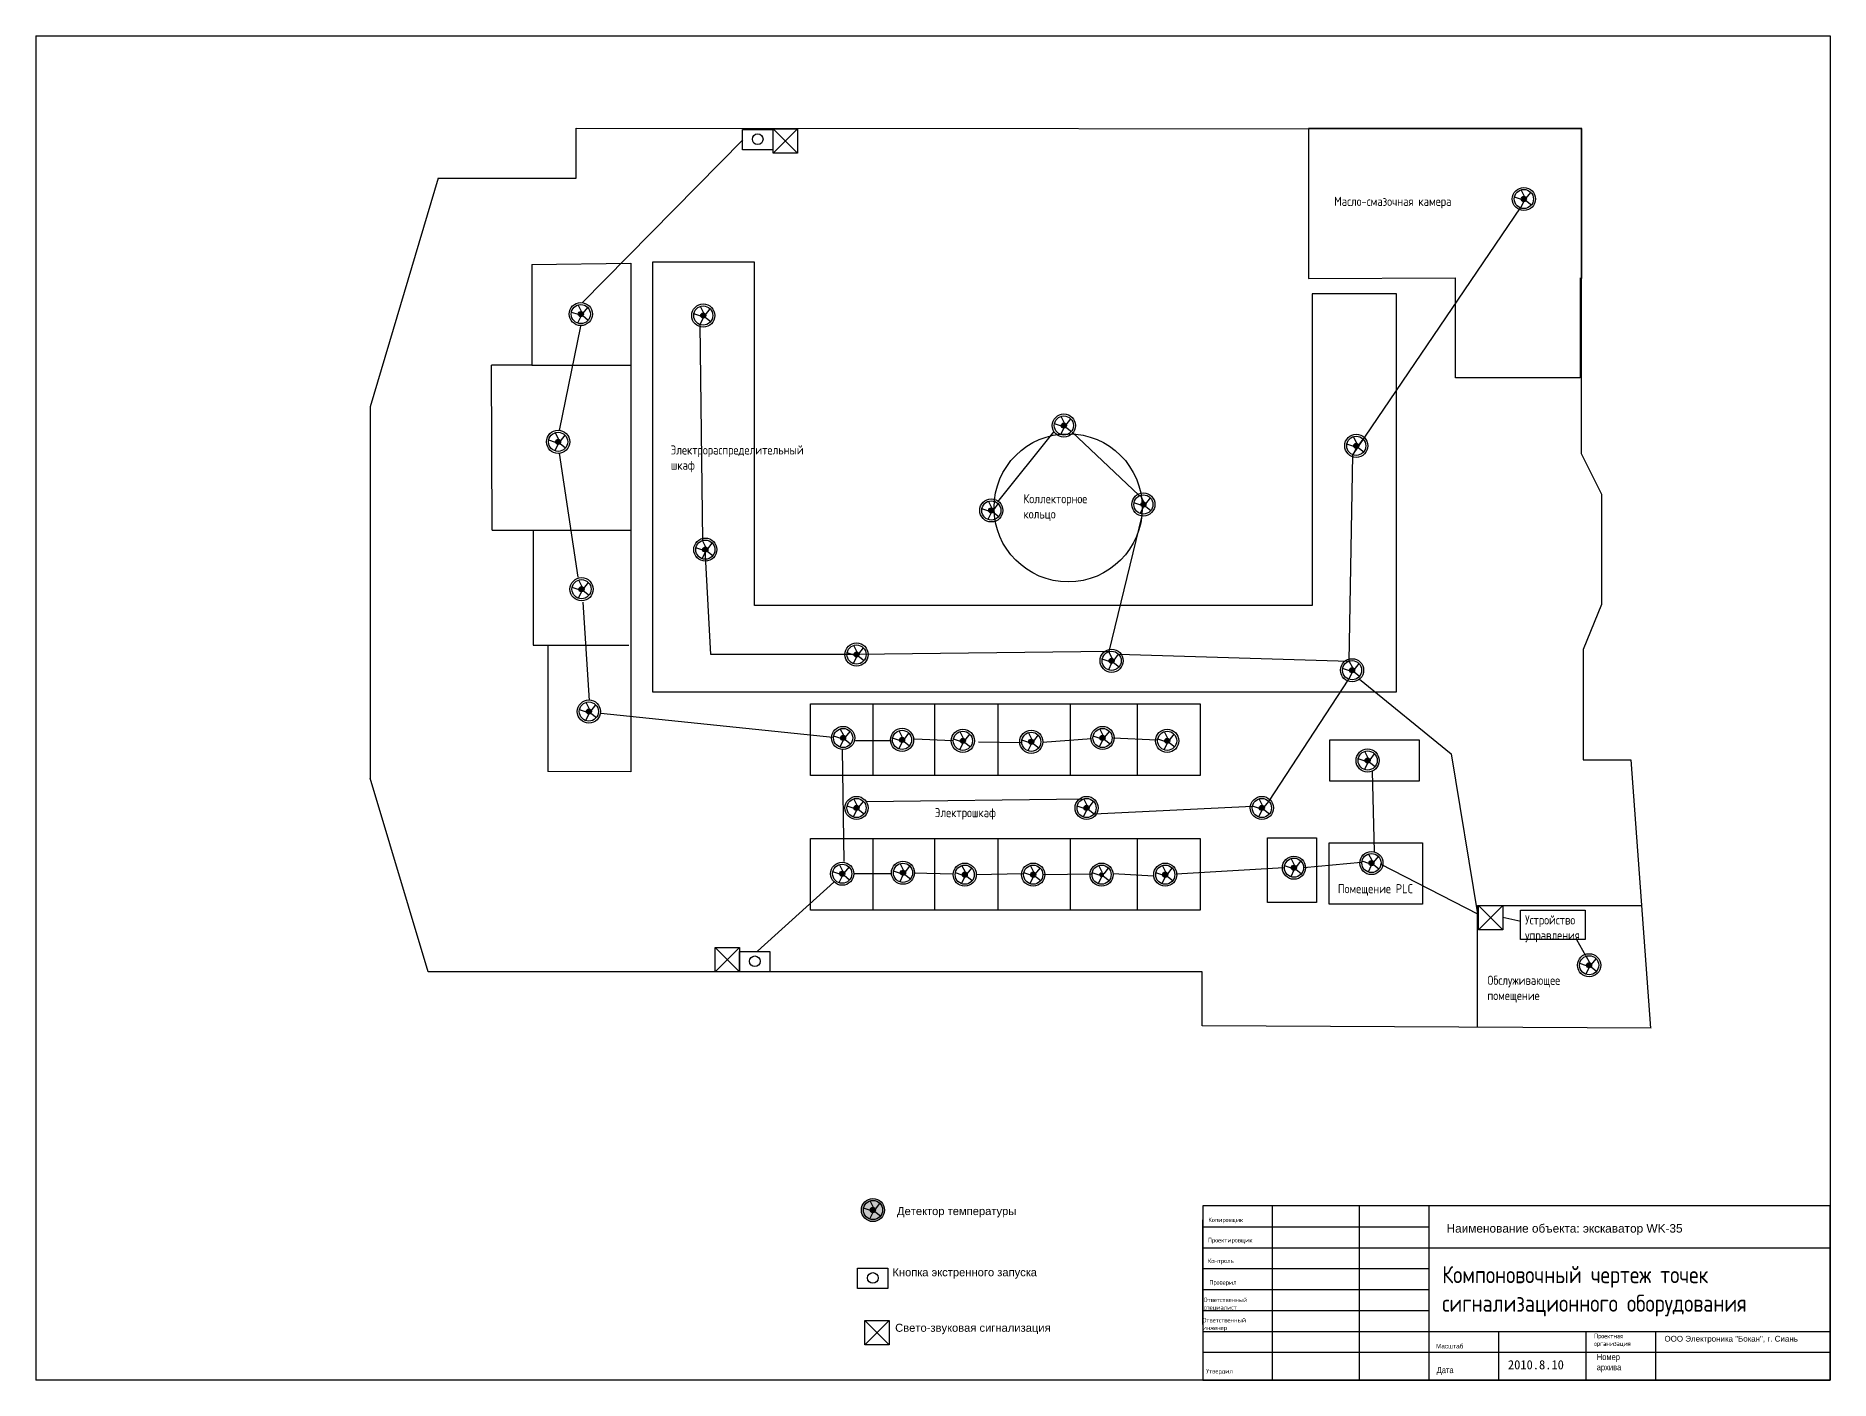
# Model space of a CAD drawing. Extents: x 48388 to 147340, y 33806 to 122092.
# Drawn here: x 139492 to 147340, y 61058 to 66939 of the extents above; entities that cross this region are included whole.
import ezdxf

# ---------------------------------------------------------------- set-up
doc = ezdxf.new("R2010")
doc.units = 0
doc.header["$LTSCALE"] = 1000
doc.header["$MEASUREMENT"] = 0
doc.layers.get('0').update_dxf_attribs({"linetype": 'CONTINUOUS'})
doc.styles.add('_TEL_DIM', font='SIMPLEX', dxfattribs={"width": 0.8, "height": 3.5, "bigfont": 'HZTXT'})
doc.styles.get("Standard").update_dxf_attribs({"font": 'GBENOR', "bigfont": 'GBCBIG'})

msp = doc.modelspace()

# ---------------------------------------------------------------- hatches: boundary and pattern name
for points in [[(145989.4, 66225.3, 1), (146011.5, 66225.3, 1)], [(141864.4, 65721.9, 1), (141886.6, 65721.9, 1)], [(142399.9, 65715.5, 1), (142422, 65715.5, 1)], [(143977.3, 65234.2, 1), (143999.4, 65234.2, 1)], [(141765, 65163, 1), (141787.1, 65163, 1)], [(145256.3, 65145.6, 1), (145278.4, 65145.6, 1)], [(143659.8, 64862.9, 1), (143682, 64862.9, 1)], [(144325.1, 64888.9, 1), (144347.3, 64888.9, 1)], [(142409, 64691.4, 1), (142431.2, 64691.4, 1)], [(141867.6, 64518.2, 1), (141889.8, 64518.2, 1)], [(143070.3, 64232.6, 1), (143092.5, 64232.6, 1)], [(144186.3, 64205.1, 1), (144208.4, 64205.1, 1)], [(145237.9, 64163.8, 1), (145260.1, 64163.8, 1)], [(141899.6, 63983.2, 1), (141921.8, 63983.2, 1)], [(143011.7, 63867.4, 1), (143033.9, 63867.4, 1)], [(143269.4, 63859.1, 1), (143291.6, 63859.1, 1)], [(143535.5, 63855, 1), (143557.6, 63855, 1)], [(143834.7, 63850.8, 1), (143856.9, 63850.8, 1)], [(144146.5, 63867.4, 1), (144168.6, 63867.4, 1)], [(144429.1, 63855, 1), (144451.3, 63855, 1)], [(145306, 63768.9, 1), (145328.1, 63768.9, 1)], [(143070.3, 63561.2, 1), (143092.5, 63561.2, 1)], [(144076.7, 63561.2, 1), (144098.9, 63561.2, 1)], [(144843.3, 63561.2, 1), (144865.5, 63561.2, 1)], [(143007.6, 63273.6, 1), (143029.7, 63273.6, 1)], [(143273.6, 63277.8, 1), (143295.7, 63277.8, 1)], [(143543.8, 63269.5, 1), (143565.9, 63269.5, 1)], [(143843, 63269.5, 1), (143865.2, 63269.5, 1)], [(144142.3, 63269.5, 1), (144164.5, 63269.5, 1)], [(144420.8, 63269.5, 1), (144442.9, 63269.5, 1)], [(144983.8, 63299.9, 1), (145005.9, 63299.9, 1)], [(145322.5, 63320.3, 1), (145344.6, 63320.3, 1)], [(146274.7, 62873.2, 1), (146296.8, 62873.2, 1)], [(143203.9, 61802.5, 1), (143102.8, 61802.5, 1)], [(143142.3, 61802.5, 1), (143164.4, 61802.5, 1)]]:
    msp.add_hatch(color=256).paths.add_polyline_path(points)

# ---------------------------------------------------------------- linework, layer by layer
for p, q in [((139491.9, 66938.9), (139491.9, 61058.3)), ((139491.9, 66938.9), (147339.9, 66938.9)), ((147339.9, 66938.9), (147339.9, 61058.3)), ((141855.8, 66316.4), (141854.6, 66534.6)), ((141854.6, 66534.6), (146250.6, 66532)), ((142583.9, 66483.6), (141881.7, 65771.1)), ((142823.4, 66532), (142716.7, 66425.3)), ((142716.7, 66532), (142823.4, 66425.3)), ((146253.8, 66534), (145058.7, 66534)), ((145058.7, 66534), (145058.7, 65878.2)), ((146250.6, 66532), (146250.6, 65112.2)), ((146253.8, 65878.2), (146253.8, 66534)), ((141251.1, 66316.4), (140953.7, 65316.2)), ((141251.1, 66316.4), (141855.8, 66316.4)), ((146003.1, 66236), (145988.2, 66265.3)), ((146011, 66228.7), (146030.9, 66254.1)), ((145252.9, 65106.3), (145986, 66186)), ((145989.7, 66222.6), (145959.3, 66232.9)), ((146000, 66214.2), (145986, 66186)), ((146009.1, 66218.4), (146033.2, 66199.2)), ((141661.8, 65939), (142093.8, 65945.3)), ((141661.8, 65939), (141661.8, 65498.6)), ((142093.8, 65945.3), (142093.8, 63718.8)), ((142188.6, 65948.6), (142188.6, 64069.1)), ((142634.9, 65948.6), (142188.6, 65948.6)), ((142634.9, 64446.5), (142634.9, 65948.6)), ((145058.7, 65878.2), (145701.7, 65879.8)), ((145701.7, 65442.8), (145701.7, 65879.8)), ((146247.1, 65879.8), (146247.1, 65442.8)), ((145443, 65810.6), (145074.4, 65810.6)), ((145074.4, 65810.6), (145074.4, 64446.5)), ((145443, 64069.1), (145443, 65810.6)), ((141864.8, 65719.3), (141834.3, 65729.5)), ((141875.1, 65710.9), (141861.1, 65682.6)), ((141878.2, 65732.7), (141863.3, 65762)), ((141884.2, 65715), (141908.3, 65695.9)), ((141886.1, 65725.3), (141905.9, 65750.7)), ((142400.2, 65712.9), (142369.8, 65723.1)), ((142410.6, 65704.5), (142396.5, 65676.2)), ((142413.6, 65726.3), (142398.7, 65755.6)), ((142419.6, 65708.6), (142443.7, 65689.5)), ((142421.5, 65718.9), (142441.4, 65744.3)), ((141873.9, 65668.7), (141781.4, 65211.9)), ((142396.5, 65676.2), (142407.8, 64731.5)), ((141661.8, 65498.6), (141484.3, 65498.6)), ((141487.9, 64776.9), (141484.3, 65498.6)), ((141661.8, 65498.6), (142095.7, 65498.6)), ((146247.1, 65442.8), (145701.7, 65442.8)), ((140953.7, 65316.2), (140953.7, 63692)), ((143977.6, 65231.6), (143947.2, 65241.8)), ((143987.9, 65223.2), (143973.9, 65194.9)), ((143991, 65245), (143976.1, 65274.3)), ((143997, 65227.3), (144021.1, 65208.2)), ((143998.9, 65237.6), (144018.7, 65263)), ((141765.3, 65160.4), (141734.9, 65170.7)), ((141775.6, 65152), (141761.6, 65123.7)), ((141778.7, 65173.8), (141763.8, 65203.1)), ((141784.7, 65156.2), (141808.8, 65137)), ((141786.6, 65166.4), (141806.5, 65191.8)), ((143945, 65208.4), (143697.7, 64901.2)), ((144024.3, 65205.3), (144315.9, 64929.7)), ((145256.6, 65143), (145226.2, 65153.2)), ((145270, 65156.4), (145255.1, 65185.7)), ((145277.9, 65149), (145297.8, 65174.4)), ((141781.4, 65114), (141863, 64570.3)), ((145236.7, 64203.8), (145252.9, 65106.3)), ((145266.9, 65134.6), (145252.9, 65106.3)), ((145276, 65138.7), (145300.1, 65119.6)), ((146250.6, 65112.2), (146339.5, 64934.7)), ((144338.8, 64899.7), (144323.9, 64929)), ((144346.7, 64892.3), (144366.6, 64917.7)), ((146339.5, 64934.7), (146339.5, 64451.6)), ((143660.2, 64860.2), (143629.7, 64870.5)), ((143670.5, 64851.8), (143656.5, 64823.5)), ((143673.6, 64873.6), (143658.7, 64902.9)), ((143679.6, 64856), (143703.7, 64836.8)), ((143681.5, 64866.2), (143701.3, 64891.6)), ((144329.3, 64838.8), (144185.1, 64245.1)), ((144325.4, 64886.3), (144295, 64896.5)), ((144335.8, 64877.8), (144321.8, 64849.6)), ((144344.9, 64882), (144369, 64862.9)), ((141487.9, 64776.9), (142094.6, 64776.9)), ((141666.9, 64772.2), (141666.9, 64273.2)), ((142409.3, 64688.8), (142378.9, 64699)), ((142419.7, 64680.3), (142405.7, 64652.1)), ((142422.7, 64702.2), (142407.8, 64731.5)), ((142443.5, 64232.6), (142420.1, 64691.4)), ((142428.8, 64684.5), (142452.9, 64665.3)), ((142430.6, 64694.8), (142450.5, 64720.2)), ((141868, 64515.6), (141837.5, 64525.8)), ((141881.4, 64529), (141866.5, 64558.3)), ((141887.4, 64511.4), (141911.5, 64492.2)), ((141889.3, 64521.6), (141909.1, 64547)), ((141878.3, 64507.2), (141864.3, 64478.9)), ((141884.8, 64461.5), (141912, 64032)), ((145074.4, 64446.5), (142634.9, 64446.5)), ((146339.5, 64451.6), (146260.5, 64254.4)), ((141666.9, 64273.2), (142085.6, 64273.2)), ((141731.2, 64274.1), (141731.2, 63720.4)), ((143081.4, 64232.6), (142443.5, 64232.6)), ((143070.6, 64229.9), (143040.2, 64240.2)), ((143081, 64221.5), (143067, 64193.3)), ((143084, 64243.4), (143069.1, 64272.6)), ((144185.1, 64245.1), (143081.4, 64232.6)), ((143090.1, 64225.7), (143114.2, 64206.5)), ((143091.9, 64236), (143111.8, 64261.4)), ((144186.6, 64202.4), (144156.2, 64212.7)), ((144200, 64215.8), (144185.1, 64245.1)), ((144206, 64198.2), (144230.1, 64179)), ((144207.9, 64208.4), (144227.7, 64233.9)), ((144227.7, 64233.9), (145236.7, 64203.8)), ((145251.6, 64174.5), (145236.7, 64203.8)), ((146260.5, 64254.4), (146260.5, 63771.3)), ((144196.9, 64194), (144182.9, 64165.8)), ((144884.8, 63590), (145234.6, 64124.5)), ((145238.2, 64161.1), (145207.8, 64171.4)), ((145248.6, 64152.7), (145234.6, 64124.5)), ((145257.6, 64156.9), (145281.8, 64137.7)), ((145259.5, 64167.2), (145279.4, 64192.6)), ((145281.8, 64125.3), (145682.9, 63797.7)), ((142188.6, 64069.1), (145443, 64069.1)), ((141899.9, 63980.5), (141869.5, 63990.8)), ((141910.3, 63972.1), (141896.3, 63943.8)), ((141913.4, 63993.9), (141898.4, 64023.2)), ((141919.4, 63976.3), (141943.5, 63957.1)), ((141921.3, 63986.5), (141941.1, 64011.9)), ((141962.3, 63976.6), (142978.4, 63871.7)), ((143152.1, 64016.2), (143152.1, 63703.4)), ((143421.8, 64016.2), (143421.8, 63703.4)), ((143699.9, 64016.2), (143699.9, 63703.4)), ((144015.7, 64016.2), (144015.7, 63703.4)), ((144308.4, 64016.2), (144308.4, 63703.4)), ((143025.5, 63878.2), (143010.6, 63907.5)), ((143033.4, 63870.8), (143053.2, 63896.2)), ((143283.2, 63869.9), (143268.3, 63899.2)), ((143291.1, 63862.5), (143310.9, 63887.9)), ((143549.2, 63865.7), (143534.3, 63895)), ((143557.1, 63858.4), (143576.9, 63883.8)), ((143848.4, 63861.6), (143833.5, 63890.9)), ((144160.2, 63878.2), (144145.3, 63907.5)), ((144168.1, 63870.8), (144188, 63896.2)), ((144442.8, 63865.7), (144427.9, 63895)), ((144450.7, 63858.4), (144470.6, 63883.8)), ((143012.1, 63864.8), (142981.6, 63875)), ((143022.4, 63856.4), (143008.4, 63828.1)), ((143018.8, 63817.7), (143025.3, 63326.7)), ((143031.5, 63860.5), (143055.6, 63841.4)), ((143077.4, 63856.8), (143233.6, 63856.8)), ((143269.8, 63856.5), (143239.3, 63866.7)), ((143280.1, 63848.1), (143266.1, 63819.8)), ((143289.2, 63852.2), (143313.3, 63833.1)), ((143334.5, 63863.3), (143500.6, 63856.8)), ((143535.8, 63852.3), (143505.4, 63862.6)), ((143546.1, 63843.9), (143532.1, 63815.7)), ((143555.2, 63848.1), (143579.3, 63828.9)), ((143614.5, 63850.3), (143800.6, 63847)), ((143835, 63848.2), (143804.6, 63858.4)), ((143845.4, 63839.7), (143831.4, 63811.5)), ((143854.5, 63843.9), (143878.6, 63824.8)), ((143856.4, 63854.2), (143876.2, 63879.6)), ((143895.3, 63848.6), (144108.8, 63864.7)), ((144146.8, 63864.8), (144116.4, 63875)), ((144157.1, 63856.4), (144143.1, 63828.1)), ((144166.2, 63860.5), (144190.3, 63841.4)), ((144203.5, 63867.9), (144394.5, 63859.9)), ((144429.4, 63852.3), (144399, 63862.6)), ((144439.8, 63843.9), (144425.8, 63815.7)), ((144448.9, 63848.1), (144473, 63828.9)), ((145319.7, 63779.7), (145304.8, 63809)), ((145306.3, 63766.3), (145275.9, 63776.5)), ((145316.7, 63757.9), (145302.6, 63729.6)), ((145325.7, 63762), (145349.8, 63742.9)), ((145327.6, 63772.3), (145347.5, 63797.7)), ((145682.9, 63797.7), (145798.2, 63097.6)), ((146260.5, 63771.3), (146467.8, 63771.3)), ((146467.8, 63771.3), (146553.7, 62598)), ((141207.9, 62844.5), (140953.7, 63692)), ((142093.8, 63718.8), (141731.2, 63720.4)), ((145336.6, 63721.9), (145346.3, 63368.9)), ((143084, 63572), (143069.1, 63601.3)), ((143091.9, 63564.6), (143111.8, 63590)), ((143123, 63590), (144075.5, 63601.3)), ((144090.4, 63572), (144075.5, 63601.3)), ((144098.3, 63564.6), (144118.2, 63590)), ((144857.1, 63572), (144842.2, 63601.3)), ((144865, 63564.6), (144884.8, 63590)), ((143070.6, 63558.6), (143040.2, 63568.8)), ((143081, 63550.2), (143067, 63521.9)), ((143090.1, 63554.3), (143114.2, 63535.2)), ((144077, 63558.6), (144046.6, 63568.8)), ((144087.4, 63550.2), (144073.4, 63521.9)), ((144096.5, 63554.3), (144120.6, 63535.2)), ((144120.6, 63535.2), (144813.2, 63568.8)), ((144843.7, 63558.6), (144813.2, 63568.8)), ((144854, 63550.2), (144840, 63521.9)), ((144863.1, 63554.3), (144887.2, 63535.2)), ((143152.1, 63427.6), (143152.1, 63114.8)), ((143421.8, 63427.6), (143421.8, 63114.8)), ((143699.9, 63427.6), (143699.9, 63114.8)), ((144015.7, 63427.6), (144015.7, 63114.8)), ((144308.4, 63427.6), (144308.4, 63114.8)), ((144997.5, 63310.6), (144982.6, 63339.9)), ((145336.2, 63331.1), (145321.3, 63360.4)), ((145344.1, 63323.7), (145364, 63349.1)), ((143007.9, 63271), (142977.5, 63281.2)), ((143018.2, 63262.6), (143004.2, 63234.3)), ((143021.3, 63284.4), (143006.4, 63313.7)), ((143027.3, 63266.8), (143051.4, 63247.6)), ((143029.2, 63277), (143049.1, 63302.4)), ((143070.1, 63275.1), (143236.2, 63275.1)), ((143273.9, 63275.1), (143243.5, 63285.4)), ((143284.3, 63266.7), (143270.3, 63238.5)), ((143287.3, 63288.6), (143272.4, 63317.8)), ((143293.3, 63270.9), (143317.4, 63251.7)), ((143295.2, 63281.2), (143315.1, 63306.6)), ((143331.8, 63277.4), (143504.8, 63272.8)), ((143544.1, 63266.8), (143513.7, 63277.1)), ((143554.4, 63258.4), (143540.4, 63230.2)), ((143557.5, 63280.3), (143542.6, 63309.5)), ((143563.5, 63262.6), (143587.6, 63243.4)), ((143565.4, 63272.9), (143585.3, 63298.3)), ((143604.9, 63270.5), (143807.5, 63275.1)), ((143843.4, 63266.8), (143812.9, 63277.1)), ((143853.7, 63258.4), (143839.7, 63230.2)), ((143856.8, 63280.3), (143841.9, 63309.5)), ((143862.8, 63262.6), (143886.9, 63243.4)), ((143864.7, 63272.9), (143884.5, 63298.3)), ((143900.8, 63270.5), (144107.9, 63272.8)), ((144142.6, 63266.8), (144112.2, 63277.1)), ((144153, 63258.4), (144139, 63230.2)), ((144156, 63280.3), (144141.1, 63309.5)), ((144162.1, 63262.6), (144186.2, 63243.4)), ((144163.9, 63272.9), (144183.8, 63298.3)), ((144203.5, 63275.1), (144381, 63263.7)), ((144421.1, 63266.8), (144390.7, 63277.1)), ((144431.5, 63258.4), (144417.4, 63230.2)), ((144434.5, 63280.3), (144419.6, 63309.5)), ((144440.5, 63262.6), (144464.6, 63243.4)), ((144442.4, 63272.9), (144462.3, 63298.3)), ((144478.9, 63272.6), (144951.1, 63301.5)), ((144984.1, 63297.2), (144953.7, 63307.5)), ((144994.4, 63288.8), (144980.4, 63260.6)), ((145003.5, 63293), (145027.6, 63273.8)), ((145005.4, 63303.2), (145025.3, 63328.7)), ((145037.9, 63301.5), (145288.4, 63323.9)), ((145322.8, 63317.7), (145292.4, 63327.9)), ((145333.1, 63309.3), (145319.1, 63281)), ((145342.2, 63313.4), (145366.3, 63294.3)), ((145372, 63317.5), (145800.7, 63096.3)), ((142981.8, 63236.9), (142648.6, 62935.3)), ((145798.2, 63134.3), (146514.4, 63134.3)), ((145798.2, 62601.9), (145798.2, 63134.3)), ((145801.7, 63134.8), (145908.4, 63028.2)), ((145908.4, 63134.8), (145801.7, 63028.2)), ((145908.6, 63084.1), (145986.5, 63066.3)), ((142569.5, 62951.2), (142462.8, 62844.5)), ((142462.8, 62951.2), (142569.5, 62844.5)), ((146230.6, 62986.4), (146269.9, 62916.2)), ((146275, 62870.5), (146244.6, 62880.8)), ((146288.4, 62883.9), (146273.5, 62913.2)), ((146294.4, 62866.3), (146318.5, 62847.1)), ((146296.3, 62876.5), (146316.2, 62901.9)), ((144592.6, 62844.5), (141207.9, 62844.5)), ((144592.6, 62607.9), (144592.6, 62844.5)), ((146285.3, 62862.1), (146271.3, 62833.8)), ((146556.6, 62598), (144592.6, 62607.9)), ((143142.6, 61799.8), (143112.2, 61810.1)), ((143152.9, 61791.4), (143138.9, 61763.1)), ((143156, 61813.2), (143141.1, 61842.5)), ((143162, 61795.6), (143186.1, 61776.4)), ((143163.9, 61805.8), (143183.8, 61831.2)), ((147339.9, 61820.6), (144595.7, 61820.6)), ((144595.7, 61820.6), (144595.7, 61058.3)), ((144900.6, 61058.3), (144900.6, 61820.6)), ((145281.7, 61058.3), (145281.7, 61820.6)), ((145586.7, 61058.3), (145586.7, 61820.6)), ((147339.9, 61058.3), (147339.9, 61820.6)), ((144595.7, 61668.1), (144595.7, 61759.6)), ((144595.7, 61729.1), (145586.7, 61729.1)), ((144595.7, 61576.7), (144595.7, 61668.1)), ((144595.7, 61637.6), (147339.9, 61637.6)), ((144595.7, 61485.2), (144595.7, 61576.7)), ((144595.7, 61546.2), (145586.7, 61546.2)), ((144595.7, 61393.7), (144595.7, 61485.2)), ((144595.7, 61454.7), (145586.7, 61454.7)), ((144595.7, 61302.2), (144595.7, 61393.7)), ((143224.3, 61319.6), (143117.5, 61212.9)), ((143117.5, 61319.6), (143224.3, 61212.9)), ((144595.7, 61363.2), (145586.7, 61363.2)), ((144595.7, 61271.7), (147339.9, 61271.7)), ((145891.6, 61058.3), (145891.6, 61271.7)), ((146272.7, 61058.3), (146272.7, 61271.7)), ((146577.6, 61058.3), (146577.6, 61271.7)), ((144595.7, 61180.3), (147339.9, 61180.3)), ((147339.9, 61058.3), (139491.9, 61058.3)), ((144595.7, 61058.3), (147339.9, 61058.3)), ((145586.7, 61058.3), (145281.7, 61058.3)), ((145891.6, 61058.3), (145586.7, 61058.3)), ((146272.7, 61058.3), (145891.6, 61058.3)), ((146577.6, 61058.3), (146272.7, 61058.3)), ((147339.9, 61058.3), (146577.6, 61058.3))]:
    msp.add_line(p, q)
for points in [[(142714.7, 66528.9), (142714.7, 66439.9), (142582.1, 66439.9), (142582.1, 66528.9)], [(142716.7, 66532), (142823.4, 66532), (142823.4, 66425.3), (142716.7, 66425.3)], [(142879.6, 64016.2), (144584.4, 64016.2), (144584.4, 63703.4), (142879.6, 63703.4)], [(145152.2, 63859.5), (145542, 63859.5), (145542, 63678.6), (145152.2, 63678.6)], [(142879.6, 63427.6), (144584.4, 63427.6), (144584.4, 63114.8), (142879.6, 63114.8)], [(144879.1, 63430.3), (145093.9, 63430.3), (145093.9, 63148.2), (144879.1, 63148.2)], [(145148.8, 63408.5), (145557.2, 63408.5), (145557.2, 63141), (145148.8, 63141)], [(145801.7, 63134.8), (145908.4, 63134.8), (145908.4, 63028.2), (145801.7, 63028.2)], [(145986, 63113.5), (146268.9, 63113.5), (146268.9, 62986), (145986, 62986)], [(142462.8, 62951.2), (142569.5, 62951.2), (142569.5, 62844.5), (142462.8, 62844.5)], [(142702.1, 62932.7), (142702.1, 62843.7), (142569.5, 62843.7), (142569.5, 62932.7)], [(143218.3, 61547.4), (143218.3, 61458.4), (143085.7, 61458.4), (143085.7, 61547.4)], [(143117.5, 61319.6), (143224.3, 61319.6), (143224.3, 61212.9), (143117.5, 61212.9)]]:
    msp.add_lwpolyline(points, close=True)
for centre, radius in [((142649.1, 66486.8), 23.4), ((146000.4, 66225.3), 50.6), ((146000.4, 66225.3), 50.6), ((146000.4, 66225.3), 41.9), ((146000.4, 66225.3), 11.1), ((141875.5, 65721.9), 50.6), ((141875.5, 65721.9), 50.6), ((141875.5, 65721.9), 41.9), ((141875.5, 65721.9), 11.1), ((142411, 65715.5), 50.6), ((142411, 65715.5), 50.6), ((142411, 65715.5), 41.9), ((142411, 65715.5), 11.1), ((143988.3, 65234.2), 50.6), ((143988.3, 65234.2), 50.6), ((143988.3, 65234.2), 41.9), ((143988.3, 65234.2), 11.1), ((141776.1, 65163), 50.6), ((141776.1, 65163), 50.6), ((141776.1, 65163), 41.9), ((141776.1, 65163), 11.1), ((144007.1, 64874.5), 324.2), ((145267.3, 65145.6), 50.6), ((145267.3, 65145.6), 50.6), ((145267.3, 65145.6), 41.9), ((145267.3, 65145.6), 11.1), ((143670.9, 64862.9), 50.6), ((143670.9, 64862.9), 50.6), ((143670.9, 64862.9), 41.9), ((144336.2, 64888.9), 50.6), ((144336.2, 64888.9), 50.6), ((144336.2, 64888.9), 41.9), ((143670.9, 64862.9), 11.1), ((144336.2, 64888.9), 11.1), ((142420.1, 64691.4), 50.6), ((142420.1, 64691.4), 50.6), ((142420.1, 64691.4), 41.9), ((142420.1, 64691.4), 11.1), ((141878.7, 64518.2), 50.6), ((141878.7, 64518.2), 50.6), ((141878.7, 64518.2), 41.9), ((141878.7, 64518.2), 11.1), ((143081.4, 64232.6), 50.6), ((143081.4, 64232.6), 50.6), ((143081.4, 64232.6), 41.9), ((143081.4, 64232.6), 11.1), ((144197.3, 64205.1), 50.6), ((144197.3, 64205.1), 50.6), ((144197.3, 64205.1), 41.9), ((144197.3, 64205.1), 11.1), ((145249, 64163.8), 50.6), ((145249, 64163.8), 50.6), ((145249, 64163.8), 41.9), ((145249, 64163.8), 11.1), ((141910.7, 63983.2), 50.6), ((141910.7, 63983.2), 50.6), ((141910.7, 63983.2), 41.9), ((141910.7, 63983.2), 11.1), ((143022.8, 63867.4), 50.6), ((143022.8, 63867.4), 50.6), ((143022.8, 63867.4), 41.9), ((143280.5, 63859.1), 50.6), ((143280.5, 63859.1), 50.6), ((143280.5, 63859.1), 41.9), ((143546.5, 63855), 50.6), ((143546.5, 63855), 50.6), ((143546.5, 63855), 41.9), ((143845.8, 63850.8), 50.6), ((143845.8, 63850.8), 50.6), ((143845.8, 63850.8), 41.9), ((144157.5, 63867.4), 50.6), ((144157.5, 63867.4), 50.6), ((144157.5, 63867.4), 41.9), ((144440.2, 63855), 50.6), ((144440.2, 63855), 50.6), ((144440.2, 63855), 41.9), ((143022.8, 63867.4), 11.1), ((143280.5, 63859.1), 11.1), ((143546.5, 63855), 11.1), ((143845.8, 63850.8), 11.1), ((144157.5, 63867.4), 11.1), ((144440.2, 63855), 11.1), ((145317.1, 63768.9), 50.6), ((145317.1, 63768.9), 50.6), ((145317.1, 63768.9), 41.9), ((145317.1, 63768.9), 11.1), ((143081.4, 63561.2), 50.6), ((143081.4, 63561.2), 50.6), ((143081.4, 63561.2), 41.9), ((143081.4, 63561.2), 11.1), ((144087.8, 63561.2), 50.6), ((144087.8, 63561.2), 50.6), ((144087.8, 63561.2), 41.9), ((144087.8, 63561.2), 11.1), ((144854.4, 63561.2), 50.6), ((144854.4, 63561.2), 50.6), ((144854.4, 63561.2), 41.9), ((144854.4, 63561.2), 11.1), ((144994.8, 63299.9), 50.6), ((144994.8, 63299.9), 50.6), ((144994.8, 63299.9), 41.9), ((145333.6, 63320.3), 50.6), ((145333.6, 63320.3), 50.6), ((145333.6, 63320.3), 41.9), ((143018.7, 63273.6), 50.6), ((143018.7, 63273.6), 50.6), ((143018.7, 63273.6), 41.9), ((143018.7, 63273.6), 11.1), ((143284.7, 63277.8), 50.6), ((143284.7, 63277.8), 50.6), ((143284.7, 63277.8), 41.9), ((143284.7, 63277.8), 11.1), ((143554.8, 63269.5), 50.6), ((143554.8, 63269.5), 50.6), ((143554.8, 63269.5), 41.9), ((143554.8, 63269.5), 11.1), ((143854.1, 63269.5), 50.6), ((143854.1, 63269.5), 50.6), ((143854.1, 63269.5), 41.9), ((143854.1, 63269.5), 11.1), ((144153.4, 63269.5), 50.6), ((144153.4, 63269.5), 50.6), ((144153.4, 63269.5), 41.9), ((144431.9, 63269.5), 50.6), ((144431.9, 63269.5), 50.6), ((144431.9, 63269.5), 41.9), ((144431.9, 63269.5), 11.1), ((144994.8, 63299.9), 11.1), ((145333.6, 63320.3), 11.1), ((142636.6, 62890.5), 23.4), ((146285.8, 62873.2), 50.6), ((146285.8, 62873.2), 50.6), ((146285.8, 62873.2), 41.9), ((146285.8, 62873.2), 11.1), ((143153.4, 61802.5), 50.6), ((143153.4, 61802.5), 50.6), ((143153.4, 61802.5), 41.9), ((143153.4, 61802.5), 11.1), ((143152.7, 61505.2), 23.4)]:
    msp.add_circle(centre, radius)

# ---------------------------------------------------------------- texts
at = {"attachment_point": 1, "style": '_TEL_DIM'}
for s, insert, char_height in [('{\\Fsimplex,hztxt|c204;Масло-смазочная камера}', (145170.8, 66235), 40), ('{\\Fsimplex,hztxt|c204;Электрораспределительный\\Pшкаф}', (142268.8, 65147.5), 40), ('{\\Fsimplex,hztxt|c204;Коллекторное\\Pкольцо}', (143811.7, 64934.1), 40), ('{\\Fsimplex,hztxt|c204;Электрошкаф}', (143424.1, 63561), 40), ('{\\Fsimplex,hztxt|c204;Помещение }PLC', (145186.8, 63228.2), 40), ('{\\Fsimplex,hztxt|c204;Устройство\\Pуправления}', (146005.7, 63091.4), 40), ('{\\Fsimplex,hztxt|c204;Обслуживающее\\Pпомещение}', (145840.9, 62827.5), 40), ('{\\Fsimplex,hztxt|c204;Копировщик}', (144620.2, 61769.8), 20), ('{\\Fsimplex,hztxt|c204;Проектировщик}', (144618.7, 61680.7), 20), ('{\\Fsimplex,hztxt|c204;Контроль}', (144617.9, 61590.3), 20), ('{\\Fsimplex,hztxt|c204;Компоновочный чертеж точек\\Pсигнализационного оборудования}', (145643.2, 61557.3), 75), ('{\\Fsimplex,hztxt|c204;Проверил}', (144624.7, 61495.8), 20), ('{\\Fsimplex,hztxt|c204;Ответственный\\Pспециалист}', (144600.9, 61419.5), 20), ('{\\Fsimplex,hztxt|c204;Ответственный\\Pинженер}', (144595.7, 61330.4), 20), ('{\\Fsimplex,hztxt|c204;Проектная\\Pорганизация}', (146307.2, 61261.3), 20), ('{\\Fsimplex,hztxt|c204;Утвердил}', (144611.1, 61107.7), 20)]:
    msp.add_mtext(s, dxfattribs=dict(at, insert=insert, char_height=char_height))
at = {"attachment_point": 1}
for s, insert, char_height, width in [('{\\fArial|b0|i0|c204|p34;Детектор температуры}', (143258.4, 61815.3), 35, 720), ('{\\fArial|b0|i0|c204|p34;\\H0.51191x;Наименование объекта: экскаватор \\fArial|b0|i0|c0|p34;WK-35}', (145662.4, 61740.7), 72.278, 1243.692), ('{\\fArial|b0|i0|c204|p34;\\H0.58333x;Кнопка экстренного запуска}', (143238.3, 61547.7), 60, 720), ('{\\fArial|b0|i0|c204|p34;\\H0.58333x;Свето-звуковая сигнализация}', (143250.4, 61304.8), 60, 720), ('{\\fArial|b0|i0|c204|p34;ООО Электроника "Бокан", г. Сиань}', (146615.3, 61251.9), 25, 1147.08), ('{\\fSimHei|b0|i0|c134|p2;2010.8.10}', (145930.6, 61145.6), 40, 290.754)]:
    msp.add_mtext(s, dxfattribs=dict(at, insert=insert, char_height=char_height, width=width))
at = {"attachment_point": 1, "style": '_TEL_DIM'}
for s, insert, char_height, width in [('{\\fArial|b0|i0|c204|p34;Масштаб}', (145616.2, 61217), 20, 1070.762), ('{\\fArial|b0|i0|c204|p34;Номер архива}', (146319.1, 61173.1), 27, 30.462), ('{\\fArial|b0|i0|c204|p34;Дата}', (145619.2, 61115.9), 27, 30.776)]:
    msp.add_mtext(s, dxfattribs=dict(at, insert=insert, char_height=char_height, width=width))

doc.saveas('drawing.dxf')
